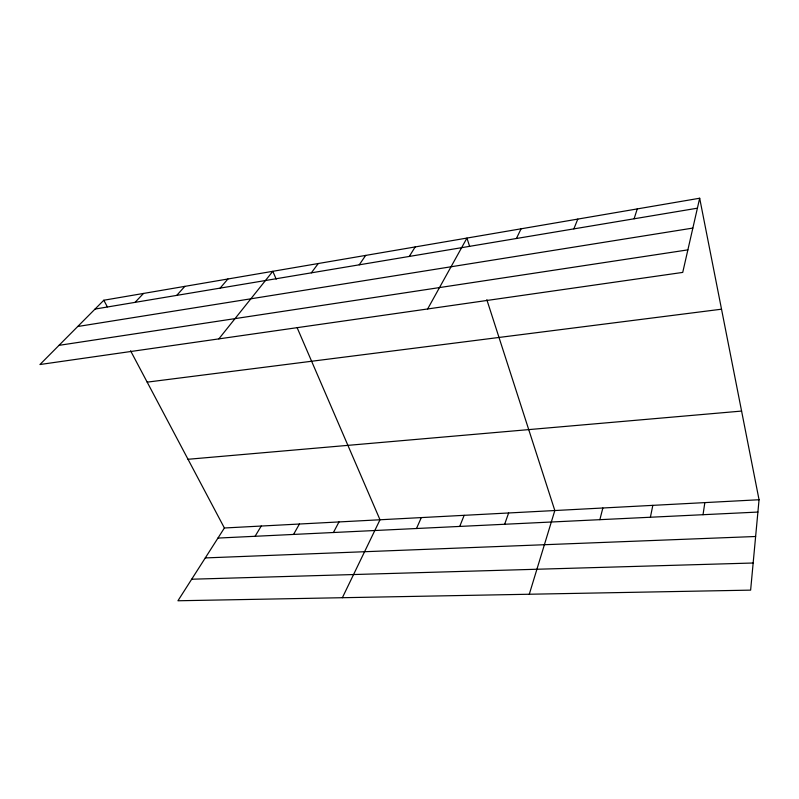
<?xml version="1.0" encoding="UTF-8"?>
<svg xmlns="http://www.w3.org/2000/svg" width="799" height="799" viewBox="0 0 799 799"><rect width="100%" height="100%" fill="white"/><g stroke="black" fill="none" stroke-linecap="round" stroke-linejoin="round"><path stroke-width="1.2" d="M759.05 499.745L750.631 590.131L177.937 600.768L224.389 527.989L759.05 499.745L699.674 198.232L103.82 300.234L39.95 364.524L682.726 272.409L699.674 198.232M703.03 514.706L704.838 502.611M650.396 517.243L652.823 505.358M599.869 519.68L602.855 507.994M529.288 594.246L554.826 510.531L486.831 299.705M634.106 218.786L637.262 208.919M504.648 524.264L508.633 512.978M459.735 526.421L464.159 515.325M573.852 228.884L577.797 219.096M416.489 528.509L421.313 517.582M516.414 238.502L521.088 228.804M342.372 597.712L380.004 519.769L297.058 327.51M333.433 532.514L338.976 521.937M427.645 308.963L466.946 238.072L469.622 246.382M293.553 534.431L299.415 524.024M255.081 536.289L261.243 526.042M409.278 256.439L415.19 246.931M359.24 264.819L365.682 255.41M311.34 272.839L318.262 263.53M218.846 338.886L272.809 271.31L276.204 279.171M220.144 288.119L227.915 278.991M176.719 295.39L184.859 286.362M135.051 302.362L143.52 293.443M95.051 309.063L697.397 208.189M77.713 326.511L692.853 228.075M59.006 345.348L687.879 249.867M147.176 382.142L721.527 309.193M188.015 459.285L741.592 411.076M217.947 538.077L757.901 512.059M205.283 557.922L755.624 536.499M191.7 579.215L753.157 563.005M103.82 300.234L107.316 306.846M130.567 350.771L224.389 527.989"/></g></svg>
